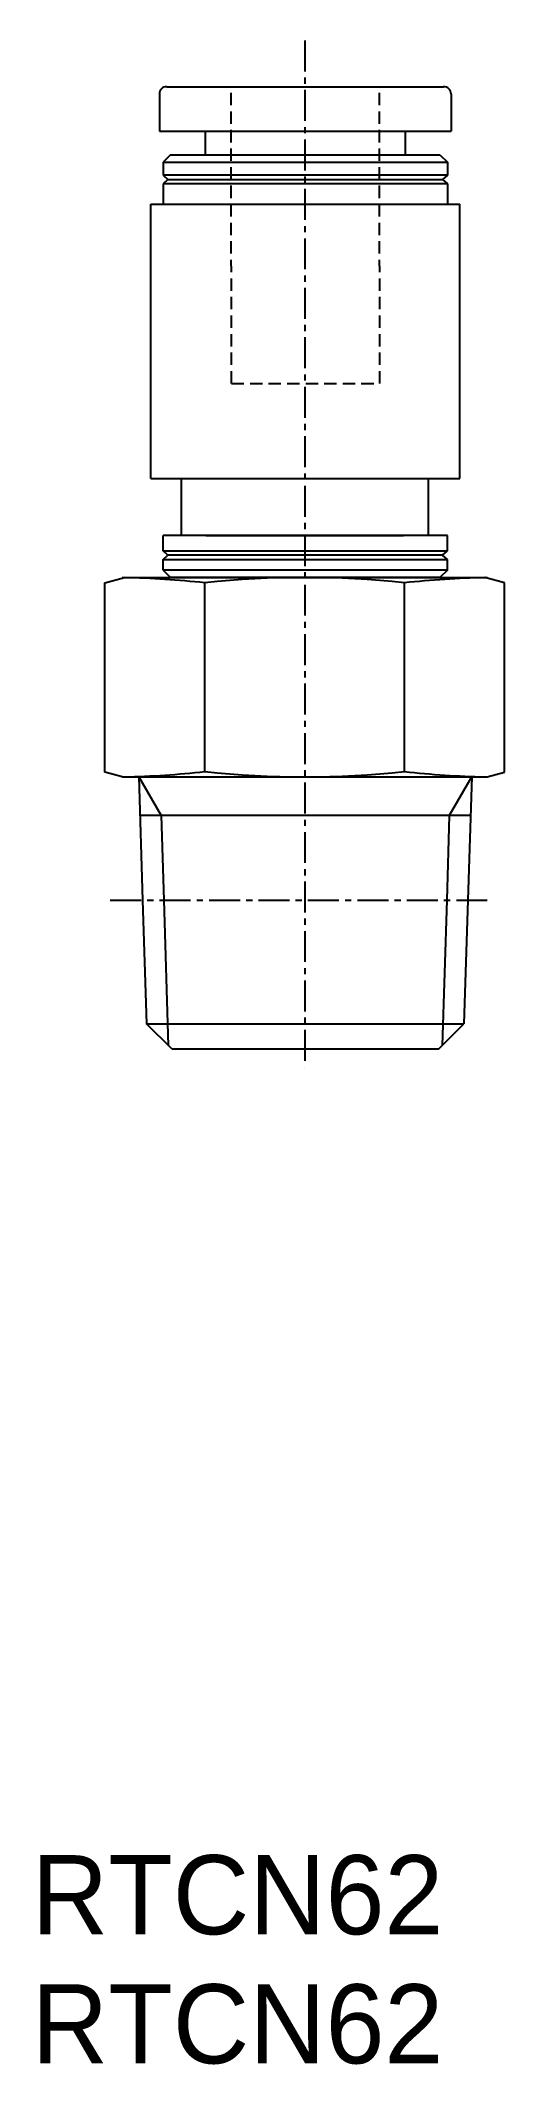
# Model space of a CAD drawing. Extents: x 29.8 to 48.5, y 60.7 to 142.5.
import ezdxf

# ---------------------------------------------------------------- set-up
doc = ezdxf.new("R2010")
doc.units = 0
doc.linetypes.add('CENTER', pattern=[2, 1.25, -0.25, 0.25, -0.25])
doc.linetypes.add('DASHED', pattern=[0.75, 0.5, -0.25])
doc.layers.get('0').update_dxf_attribs({"linetype": 'CONTINUOUS'})
doc.layers.add('CENTER', color=1, linetype='CENTER')

msp = doc.modelspace()

# ---------------------------------------------------------------- linework, layer by layer
at = {"color": 7, "linetype": 'CONTINUOUS'}
for p, q in [((34.572, 140.35), (34.572, 138.85)), ((34.872, 140.65), (46.072, 140.65)), ((46.372, 140.35), (46.372, 138.85)), ((34.572, 138.85), (46.372, 138.85)), ((36.422, 138.85), (36.422, 137.9)), ((44.522, 138.85), (44.522, 137.9)), ((35.022, 137.9), (34.722, 137.6)), ((34.722, 137.6), (46.222, 137.6)), ((34.722, 137.6), (34.722, 137.075)), ((35.022, 137.9), (45.922, 137.9)), ((45.922, 137.9), (46.222, 137.6)), ((46.222, 137.6), (46.222, 137.075)), ((46.222, 137.075), (34.722, 137.075)), ((34.722, 137.075), (34.922, 136.9)), ((34.922, 136.9), (34.722, 136.725)), ((46.222, 136.725), (34.722, 136.725)), ((34.722, 136.725), (34.722, 135.9)), ((34.922, 136.9), (46.022, 136.9)), ((46.222, 137.075), (46.022, 136.9)), ((46.022, 136.9), (46.222, 136.725)), ((46.222, 136.725), (46.222, 135.9)), ((34.222, 124.806), (34.222, 135.9)), ((34.222, 135.9), (46.722, 135.9)), ((46.722, 124.806), (46.722, 135.9)), ((34.222, 124.806), (46.722, 124.806)), ((35.452, 124.806), (35.452, 122.506)), ((45.452, 124.806), (45.452, 122.506)), ((46.222, 122.506), (34.722, 122.506)), ((34.722, 121.881), (34.722, 122.506)), ((36.452, 122.506), (44.452, 122.506)), ((46.222, 121.881), (46.222, 122.506)), ((34.722, 121.881), (46.222, 121.881)), ((34.922, 121.706), (34.722, 121.881)), ((34.722, 121.531), (34.922, 121.706)), ((34.722, 121.531), (46.222, 121.531)), ((34.722, 121.106), (34.722, 121.531)), ((46.222, 121.106), (34.722, 121.106)), ((34.722, 121.106), (35.022, 120.806)), ((46.022, 121.706), (34.922, 121.706)), ((46.222, 121.106), (45.922, 120.806)), ((46.022, 121.706), (46.222, 121.881)), ((46.222, 121.531), (46.022, 121.706)), ((46.222, 121.106), (46.222, 121.531)), ((32.369, 120.592), (33.165, 120.806)), ((32.369, 112.939), (32.369, 120.592)), ((33.065, 120.806), (47.839, 120.806)), ((45.922, 120.806), (35.022, 120.806)), ((36.41, 112.963), (36.41, 120.592)), ((44.493, 112.963), (44.493, 120.592)), ((48.535, 120.592), (47.739, 120.806)), ((48.535, 112.939), (48.535, 120.592)), ((33.075, 112.75), (32.369, 112.939)), ((47.829, 112.75), (48.535, 112.939)), ((33.075, 112.75), (47.829, 112.75)), ((33.738, 112.75), (33.893, 107.76)), ((47.206, 112.758), (47.05, 107.76)), ((47.157, 111.182), (33.786, 111.182)), ((33.893, 107.76), (34.049, 102.772)), ((47.05, 107.76), (46.894, 102.772)), ((34.049, 102.772), (46.894, 102.772)), ((35.072, 101.75), (34.049, 102.772)), ((45.872, 101.75), (46.894, 102.772)), ((35.072, 101.75), (45.872, 101.75))]:
    msp.add_line(p, q, dxfattribs=at)
at = {"color": 3, "linetype": 'DASHED'}
for p, q in [((37.492, 128.65), (37.472, 140.65)), ((43.492, 128.65), (43.472, 140.65)), ((37.492, 128.65), (43.492, 128.65))]:
    msp.add_line(p, q, dxfattribs=at)
at = {"color": 3, "linetype": 'CONTINUOUS'}
for p, q in [((33.743, 112.748), (34.642, 111.182)), ((47.206, 112.758), (46.301, 111.182)), ((34.642, 111.182), (34.749, 107.76)), ((46.301, 111.182), (46.194, 107.76)), ((34.749, 107.76), (34.933, 101.889)), ((46.194, 107.76), (46.011, 101.889))]:
    msp.add_line(p, q, dxfattribs=at)
at = {"color": 7, "linetype": 'CONTINUOUS'}
for centre, radius, start, end in [((34.872, 140.35), 0.3, 90, 180), ((46.072, 140.35), 0.3, 0, 90), ((32.253, 82.133), 38.684, 83.82983, 88.64837), ((40.452, 82.417), 38.389, 83.95689, 96.04312), ((48.651, 82.133), 38.684, 91.35163, 96.17017), ((32.253, 151.422), 38.684, 271.35164, 276.17017), ((40.452, 151.138), 38.389, 263.95689, 276.04311), ((48.651, 151.422), 38.684, 263.82983, 268.64837)]:
    msp.add_arc(centre, radius, start, end, dxfattribs=at)
at = {"layer": 'CENTER', "color": 1, "linetype": 'CENTER'}
for p, q in [((40.452, 142.518), (40.452, 101.015)), ((32.585, 107.76), (47.882, 107.76))]:
    msp.add_line(p, q, dxfattribs=at)

# ---------------------------------------------------------------- texts
at = {"color": 7, "linetype": 'CONTINUOUS'}
for p in [(29.413, 65.96), (29.413, 60.741)]:
    msp.add_text('RTCN62', height=3.2, dxfattribs=at).set_placement(p)

doc.saveas('drawing.dxf')
